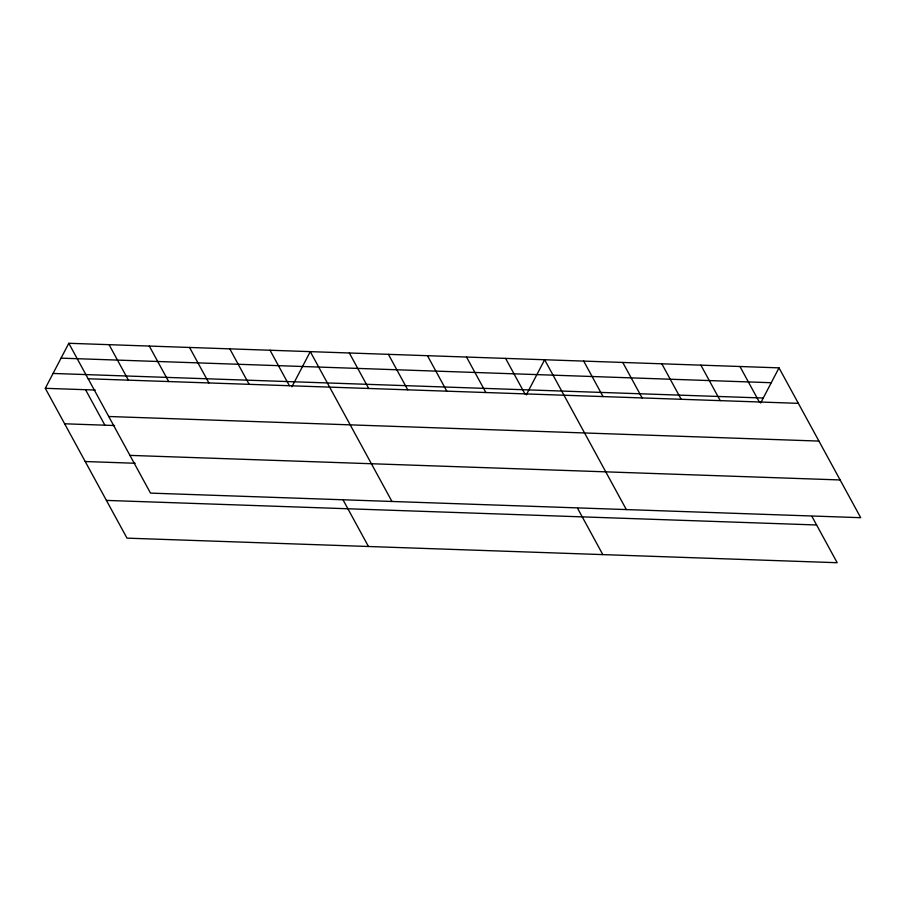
<?xml version="1.0" encoding="UTF-8"?>
<svg xmlns="http://www.w3.org/2000/svg" width="906" height="906" viewBox="0 0 906 906"><rect width="100%" height="100%" fill="white"/><g stroke="black" fill="none" stroke-linecap="round" stroke-linejoin="round"><path stroke-width="1.36" d="M811.969 516.477L837.189 562.717L126.987 538.141L45.3 388.312L68.811 343.283L779.013 367.859L860.7 517.688L150.509 493.113L68.811 343.283M291.936 386.76L310.282 351.63L391.97 501.471M526.307 394.869L544.642 359.75L626.34 509.58M760.666 402.977L779.013 367.859M61.053 358.142L771.244 382.717M53.058 373.453L763.248 398.028M88.165 378.765L798.356 403.34M45.3 388.312L95.255 390.044M108.731 416.5L818.922 441.075M64.643 423.793L114.598 425.526M129.932 455.378L840.122 479.954M85.221 461.528L135.175 463.26M106.421 500.406L816.612 524.982M739.953 366.5L759.296 401.981M700.882 365.152L720.236 400.633M661.822 363.804L681.176 399.286M622.762 362.445L642.116 397.927M583.702 361.098L603.045 396.579M505.582 358.391L524.925 393.872M577.609 508.368L602.818 554.608M466.522 357.043L485.865 392.525M427.462 355.684L446.805 391.166M388.402 354.337L407.745 389.818M349.342 352.989L368.685 388.47M270.033 350.237L289.376 385.718M343.249 500.259L368.459 546.499M229.796 348.844L249.139 384.325M189.547 347.462L208.89 382.932M149.309 346.069L168.652 381.551M109.06 344.676L128.403 380.158M85.549 389.705L104.892 425.186"/></g></svg>
